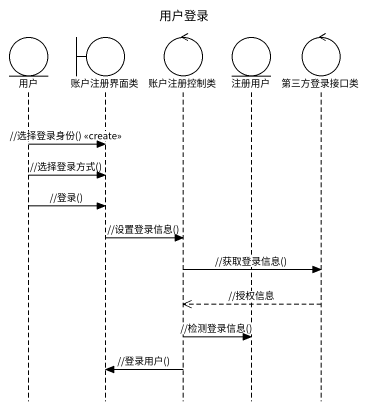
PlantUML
@startuml
title 用户登录
hide footbox
entity 用户
boundary 账户注册界面类
control 账户注册控制类
entity 注册用户
control 第三方登录接口类

用户 -> 账户注册界面类 : //选择登录身份() <<create>>
用户 -> 账户注册界面类 : //选择登录方式()
用户 -> 账户注册界面类 : //登录()
账户注册界面类 -> 账户注册控制类 : //设置登录信息()
账户注册控制类 -> 第三方登录接口类 : //获取登录信息()
第三方登录接口类 -->> 账户注册控制类 : //授权信息
账户注册控制类 -> 注册用户 : //检测登录信息()
账户注册控制类 -> 账户注册界面类 : //登录用户()
@enduml
